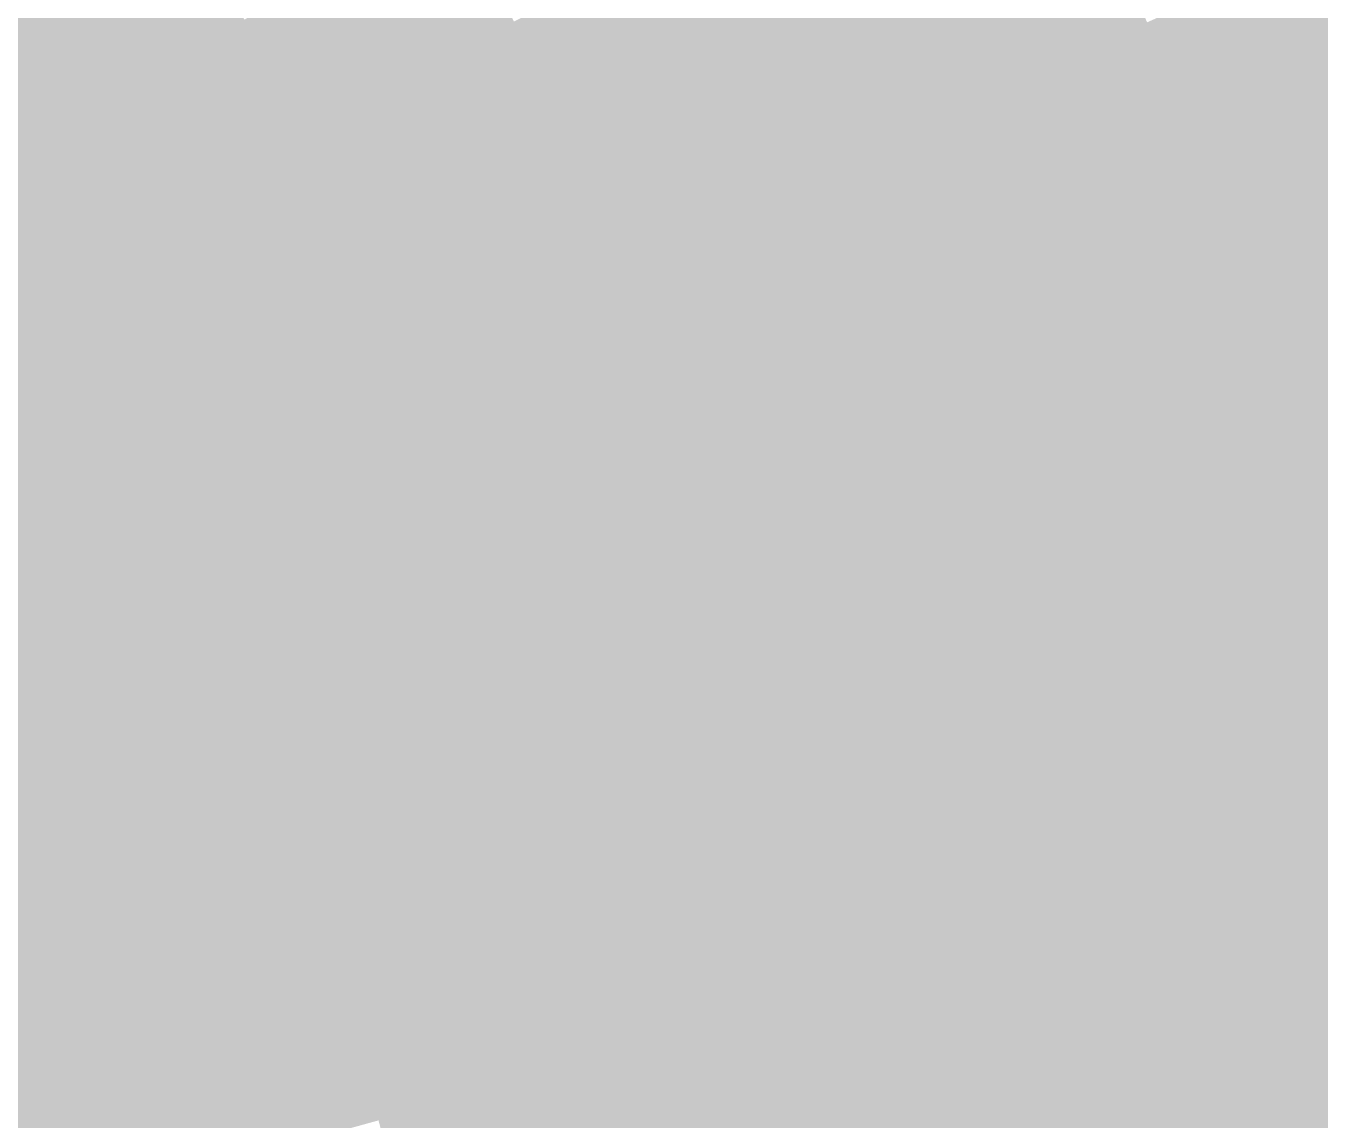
# Model space of a CAD drawing. Header units: inches. Extents: x -266 to 784, y -170 to 213.
# Drawn here: x 88.02 to 115.16, y 26.41 to 49.36 of the extents above; entities that cross this region are included whole.
import ezdxf

# ---------------------------------------------------------------- set-up
doc = ezdxf.new("R2010")
doc.units = ezdxf.units.IN
doc.header["$MEASUREMENT"] = 0

msp = doc.modelspace()

# ---------------------------------------------------------------- linework, layer by layer
at = {"color": 21, "true_color": 0xeaa674}
msp.add_solid([(102.720795, 51.705303), (103.614019, 52.154914), (103.958769, 49.168836), (104.862758, 49.596391)], dxfattribs=at)
at = {"color": 33, "true_color": 0xd09168}
msp.add_solid([(109.382704, 51.734166), (110.286694, 52.161721), (110.61938, 49.034199), (111.53359, 49.43944)], dxfattribs=at)
at = {"color": 31, "true_color": 0xfeb57a}
msp.add_solid([(96.129418, 51.382244), (97.011339, 51.853641), (97.361449, 49.007635), (98.254673, 49.457246)], dxfattribs=at)
at = {"color": 21, "true_color": 0xfea85a}
msp.add_solid([(90.489047, 51.261412), (91.359134, 51.75431), (91.719811, 49.025261), (92.601733, 49.496657)], dxfattribs=at)
at = {"color": 21, "true_color": 0xeea976}
msp.add_solid([(101.82757, 51.255692), (102.720795, 51.705303), (103.054779, 48.741281), (103.958769, 49.168836)], dxfattribs=at)
at = {"color": 33, "true_color": 0xd4946a}
msp.add_solid([(108.478715, 51.306611), (109.382704, 51.734166), (109.705171, 48.628958), (110.61938, 49.034199)], dxfattribs=at)
at = {"color": 31, "true_color": 0xfeb273}
msp.add_solid([(95.247497, 50.910848), (96.129418, 51.382244), (96.468225, 48.558024), (97.361449, 49.007635)], dxfattribs=at)
at = {"color": 33, "true_color": 0xd9976c}
msp.add_solid([(107.574726, 50.879056), (108.478715, 51.306611), (108.790961, 48.223716), (109.705171, 48.628958)], dxfattribs=at)
at = {"color": 21, "true_color": 0xfea453}
msp.add_solid([(89.61896, 50.768514), (90.489047, 51.261412), (90.83789, 48.553864), (91.719811, 49.025261)], dxfattribs=at)
at = {"color": 21, "true_color": 0xf2ac79}
msp.add_solid([(100.934346, 50.80608), (101.82757, 51.255692), (102.15079, 48.313726), (103.054779, 48.741281)], dxfattribs=at)
at = {"color": 23, "true_color": 0xbf835f}
msp.add_solid([(114.276219, 50.655164), (115.190429, 51.060406), (115.484942, 47.835429), (116.408821, 48.218112)], dxfattribs=at)
at = {"color": 21, "true_color": 0xfea14d}
msp.add_solid([(88.748873, 50.275616), (89.61896, 50.768514), (89.955969, 48.082467), (90.83789, 48.553864)], dxfattribs=at)
at = {"color": 21, "true_color": 0xfeae6d}
msp.add_solid([(94.365575, 50.439451), (95.247497, 50.910848), (95.575, 48.108412), (96.468225, 48.558024)], dxfattribs=at)
at = {"color": 21, "true_color": 0xf6af7b}
msp.add_solid([(100.041122, 50.356469), (100.934346, 50.80608), (101.246801, 47.88617), (102.15079, 48.313726)], dxfattribs=at)
at = {"color": 33, "true_color": 0xdd9a6e}
msp.add_solid([(106.670737, 50.451501), (107.574726, 50.879056), (107.876751, 47.818475), (108.790961, 48.223716)], dxfattribs=at)
at = {"color": 23, "true_color": 0xc38661}
msp.add_solid([(113.36201, 50.249923), (114.276219, 50.655164), (114.561062, 47.452746), (115.484942, 47.835429)], dxfattribs=at)
at = {"color": 21, "true_color": 0xfe9d46}
msp.add_solid([(87.878786, 49.782717), (88.748873, 50.275616), (89.074048, 47.61107), (89.955969, 48.082467)], dxfattribs=at)
at = {"color": 21, "true_color": 0xfeab66}
msp.add_solid([(93.483654, 49.968054), (94.365575, 50.439451), (94.681776, 47.658801), (95.575, 48.108412)], dxfattribs=at)
at = {"color": 31, "true_color": 0xfbb27d}
msp.add_solid([(99.147897, 49.906858), (100.041122, 50.356469), (100.342812, 47.458615), (101.246801, 47.88617)], dxfattribs=at)
at = {"color": 33, "true_color": 0xe19d70}
msp.add_solid([(105.766747, 50.023946), (106.670737, 50.451501), (106.962541, 47.413234), (107.876751, 47.818475)], dxfattribs=at)
at = {"color": 23, "true_color": 0xc88963}
msp.add_solid([(112.4478, 49.844682), (113.36201, 50.249923), (113.637182, 47.070062), (114.561062, 47.452746)], dxfattribs=at)
at = {"color": 21, "true_color": 0xfea760}
msp.add_solid([(92.601733, 49.496657), (93.483654, 49.968054), (93.788552, 47.20919), (94.681776, 47.658801)], dxfattribs=at)
at = {"color": 33, "true_color": 0xe5a072}
msp.add_solid([(104.862758, 49.596391), (105.766747, 50.023946), (106.048332, 47.007992), (106.962541, 47.413234)], dxfattribs=at)
at = {"color": 33, "true_color": 0xfe9a40}
msp.add_solid([(87.008699, 49.289819), (87.878786, 49.782717), (88.192126, 47.139674), (89.074048, 47.61107)], dxfattribs=at)
at = {"color": 31, "true_color": 0xffb57f}
msp.add_solid([(98.254673, 49.457246), (99.147897, 49.906858), (99.438822, 47.03106), (100.342812, 47.458615)], dxfattribs=at)
at = {"color": 23, "true_color": 0xcc8c65}
msp.add_solid([(111.53359, 49.43944), (112.4478, 49.844682), (112.713303, 46.687379), (113.637182, 47.070062)], dxfattribs=at)
at = {"color": 21, "true_color": 0xfea45a}
msp.add_solid([(91.719811, 49.025261), (92.601733, 49.496657), (92.895327, 46.759578), (93.788552, 47.20919)], dxfattribs=at)
at = {"color": 31, "true_color": 0xfeb27a}
msp.add_solid([(97.361449, 49.007635), (98.254673, 49.457246), (98.534833, 46.603505), (99.438822, 47.03106)], dxfattribs=at)
at = {"color": 21, "true_color": 0xeaa374}
msp.add_solid([(103.958769, 49.168836), (104.862758, 49.596391), (105.134122, 46.602751), (106.048332, 47.007992)], dxfattribs=at)
at = {"color": 33, "true_color": 0xd08f68}
msp.add_solid([(110.61938, 49.034199), (111.53359, 49.43944), (111.789423, 46.304695), (112.713303, 46.687379)], dxfattribs=at)
at = {"color": 30, "true_color": 0xff973a}
msp.add_solid([(86.138612, 48.796921), (87.008699, 49.289819), (87.310205, 46.668277), (88.192126, 47.139674)], dxfattribs=at)
at = {"color": 21, "true_color": 0xeea676}
msp.add_solid([(103.054779, 48.741281), (103.958769, 49.168836), (104.219912, 46.19751), (105.134122, 46.602751)], dxfattribs=at)
at = {"color": 21, "true_color": 0xfea053}
msp.add_solid([(90.83789, 48.553864), (91.719811, 49.025261), (92.002103, 46.309967), (92.895327, 46.759578)], dxfattribs=at)
at = {"color": 21, "true_color": 0xfeaf73}
msp.add_solid([(96.468225, 48.558024), (97.361449, 49.007635), (97.630844, 46.17595), (98.534833, 46.603505)], dxfattribs=at)
at = {"color": 33, "true_color": 0xd4926a}
msp.add_solid([(109.705171, 48.628958), (110.61938, 49.034199), (110.865544, 45.922012), (111.789423, 46.304695)], dxfattribs=at)
at = {"color": 21, "true_color": 0xf2a979}
msp.add_solid([(102.15079, 48.313726), (103.054779, 48.741281), (103.305702, 45.792268), (104.219912, 46.19751)], dxfattribs=at)
at = {"color": 33, "true_color": 0xd9956c}
msp.add_solid([(108.790961, 48.223716), (109.705171, 48.628958), (109.941664, 45.539328), (110.865544, 45.922012)], dxfattribs=at)
at = {"color": 21, "true_color": 0xfe9d4d}
msp.add_solid([(89.955969, 48.082467), (90.83789, 48.553864), (91.108879, 45.860356), (92.002103, 46.309967)], dxfattribs=at)
at = {"color": 21, "true_color": 0xfeab6d}
msp.add_solid([(95.575, 48.108412), (96.468225, 48.558024), (96.726854, 45.748395), (97.630844, 46.17595)], dxfattribs=at)
at = {"color": 21, "true_color": 0xfe9946}
msp.add_solid([(89.074048, 47.61107), (89.955969, 48.082467), (90.215654, 45.410744), (91.108879, 45.860356)], dxfattribs=at)
at = {"color": 21, "true_color": 0xfea766}
msp.add_solid([(94.681776, 47.658801), (95.575, 48.108412), (95.822865, 45.32084), (96.726854, 45.748395)], dxfattribs=at)
at = {"color": 21, "true_color": 0xf6ac7b}
msp.add_solid([(101.246801, 47.88617), (102.15079, 48.313726), (102.391493, 45.387027), (103.305702, 45.792268)], dxfattribs=at)
at = {"color": 33, "true_color": 0xdd986e}
msp.add_solid([(107.876751, 47.818475), (108.790961, 48.223716), (109.017785, 45.156645), (109.941664, 45.539328)], dxfattribs=at)
at = {"color": 21, "true_color": 0xfbaf7d}
msp.add_solid([(100.342812, 47.458615), (101.246801, 47.88617), (101.477283, 44.981786), (102.391493, 45.387027)], dxfattribs=at)
at = {"color": 33, "true_color": 0xe19a70}
msp.add_solid([(106.962541, 47.413234), (107.876751, 47.818475), (108.093905, 44.773962), (109.017785, 45.156645)], dxfattribs=at)
at = {"color": 23, "true_color": 0xc38461}
msp.add_solid([(114.561062, 47.452746), (115.484942, 47.835429), (115.691107, 44.626985), (116.6241, 44.98688)], dxfattribs=at)
at = {"color": 33, "true_color": 0xfe9640}
msp.add_solid([(88.192126, 47.139674), (89.074048, 47.61107), (89.32243, 44.961133), (90.215654, 45.410744)], dxfattribs=at)
at = {"color": 21, "true_color": 0xfea360}
msp.add_solid([(93.788552, 47.20919), (94.681776, 47.658801), (94.918876, 44.893285), (95.822865, 45.32084)], dxfattribs=at)
at = {"color": 31, "true_color": 0xffb27f}
msp.add_solid([(99.438822, 47.03106), (100.342812, 47.458615), (100.563073, 44.576545), (101.477283, 44.981786)], dxfattribs=at)
at = {"color": 33, "true_color": 0xe59d72}
msp.add_solid([(106.048332, 47.007992), (106.962541, 47.413234), (107.170026, 44.391278), (108.093905, 44.773962)], dxfattribs=at)
at = {"color": 23, "true_color": 0xc88763}
msp.add_solid([(113.637182, 47.070062), (114.561062, 47.452746), (114.758114, 44.267089), (115.691107, 44.626985)], dxfattribs=at)
at = {"color": 30, "true_color": 0xff923a}
msp.add_solid([(87.310205, 46.668277), (88.192126, 47.139674), (88.429206, 44.511522), (89.32243, 44.961133)], dxfattribs=at)
at = {"color": 21, "true_color": 0xfea05a}
msp.add_solid([(92.895327, 46.759578), (93.788552, 47.20919), (94.014886, 44.46573), (94.918876, 44.893285)], dxfattribs=at)
at = {"color": 21, "true_color": 0xfeaf7a}
msp.add_solid([(98.534833, 46.603505), (99.438822, 47.03106), (99.648863, 44.171303), (100.563073, 44.576545)], dxfattribs=at)
at = {"color": 21, "true_color": 0xeaa074}
msp.add_solid([(105.134122, 46.602751), (106.048332, 47.007992), (106.246146, 44.008595), (107.170026, 44.391278)], dxfattribs=at)
at = {"color": 23, "true_color": 0xcc8965}
msp.add_solid([(112.713303, 46.687379), (113.637182, 47.070062), (113.825121, 43.907194), (114.758114, 44.267089)], dxfattribs=at)
at = {"color": 21, "true_color": 0xfe9c53}
msp.add_solid([(92.002103, 46.309967), (92.895327, 46.759578), (93.110897, 44.038175), (94.014886, 44.46573)], dxfattribs=at)
at = {"color": 23, "true_color": 0xd08c68}
msp.add_solid([(111.789423, 46.304695), (112.713303, 46.687379), (112.892129, 43.547299), (113.825121, 43.907194)], dxfattribs=at)
at = {"color": 30, "true_color": 0xff8e33}
msp.add_solid([(86.428284, 46.19688), (87.310205, 46.668277), (87.535982, 44.06191), (88.429206, 44.511522)], dxfattribs=at)
at = {"color": 21, "true_color": 0xfeab73}
msp.add_solid([(97.630844, 46.17595), (98.534833, 46.603505), (98.734654, 43.766062), (99.648863, 44.171303)], dxfattribs=at)
at = {"color": 21, "true_color": 0xeea376}
msp.add_solid([(104.219912, 46.19751), (105.134122, 46.602751), (105.322267, 43.625911), (106.246146, 44.008595)], dxfattribs=at)
at = {"color": 21, "true_color": 0xfe984d}
msp.add_solid([(91.108879, 45.860356), (92.002103, 46.309967), (92.206908, 43.61062), (93.110897, 44.038175)], dxfattribs=at)
at = {"color": 21, "true_color": 0xfea76d}
msp.add_solid([(96.726854, 45.748395), (97.630844, 46.17595), (97.820444, 43.360821), (98.734654, 43.766062)], dxfattribs=at)
at = {"color": 21, "true_color": 0xf2a679}
msp.add_solid([(103.305702, 45.792268), (104.219912, 46.19751), (104.398387, 43.243228), (105.322267, 43.625911)], dxfattribs=at)
at = {"color": 33, "true_color": 0xd48f6a}
msp.add_solid([(110.865544, 45.922012), (111.789423, 46.304695), (111.959136, 43.187404), (112.892129, 43.547299)], dxfattribs=at)
at = {"color": 33, "true_color": 0xd9926c}
msp.add_solid([(109.941664, 45.539328), (110.865544, 45.922012), (111.026143, 42.827509), (111.959136, 43.187404)], dxfattribs=at)
at = {"color": 21, "true_color": 0xfe9546}
msp.add_solid([(90.215654, 45.410744), (91.108879, 45.860356), (91.302919, 43.183064), (92.206908, 43.61062)], dxfattribs=at)
at = {"color": 21, "true_color": 0xfea466}
msp.add_solid([(95.822865, 45.32084), (96.726854, 45.748395), (96.906234, 42.955579), (97.820444, 43.360821)], dxfattribs=at)
at = {"color": 21, "true_color": 0xf6a97b}
msp.add_solid([(102.391493, 45.387027), (103.305702, 45.792268), (103.474508, 42.860544), (104.398387, 43.243228)], dxfattribs=at)
at = {"color": 33, "true_color": 0xfe9140}
msp.add_solid([(89.32243, 44.961133), (90.215654, 45.410744), (90.398929, 42.755509), (91.302919, 43.183064)], dxfattribs=at)
at = {"color": 21, "true_color": 0xfbac7d}
msp.add_solid([(101.477283, 44.981786), (102.391493, 45.387027), (102.550628, 42.477861), (103.474508, 42.860544)], dxfattribs=at)
at = {"color": 33, "true_color": 0xdd956e}
msp.add_solid([(109.017785, 45.156645), (109.941664, 45.539328), (110.09315, 42.467614), (111.026143, 42.827509)], dxfattribs=at)
at = {"color": 21, "true_color": 0xfea060}
msp.add_solid([(94.918876, 44.893285), (95.822865, 45.32084), (95.992024, 42.550338), (96.906234, 42.955579)], dxfattribs=at)
at = {"color": 33, "true_color": 0xe19870}
msp.add_solid([(108.093905, 44.773962), (109.017785, 45.156645), (109.160157, 42.107719), (110.09315, 42.467614)], dxfattribs=at)
at = {"color": 30, "true_color": 0xff8d3a}
msp.add_solid([(88.429206, 44.511522), (89.32243, 44.961133), (89.49494, 42.327954), (90.398929, 42.755509)], dxfattribs=at)
at = {"color": 21, "true_color": 0xfe9c5a}
msp.add_solid([(94.014886, 44.46573), (94.918876, 44.893285), (95.077815, 42.145097), (95.992024, 42.550338)], dxfattribs=at)
at = {"color": 21, "true_color": 0xffaf7f}
msp.add_solid([(100.563073, 44.576545), (101.477283, 44.981786), (101.626749, 42.095178), (102.550628, 42.477861)], dxfattribs=at)
at = {"color": 21, "true_color": 0xfeac7a}
msp.add_solid([(99.648863, 44.171303), (100.563073, 44.576545), (100.702869, 41.712494), (101.626749, 42.095178)], dxfattribs=at)
at = {"color": 33, "true_color": 0xe59b72}
msp.add_solid([(107.170026, 44.391278), (108.093905, 44.773962), (108.227165, 41.747824), (109.160157, 42.107719)], dxfattribs=at)
at = {"color": 23, "true_color": 0xc88463}
msp.add_solid([(114.758114, 44.267089), (115.691107, 44.626985), (115.80992, 41.437452), (116.751464, 41.774342)], dxfattribs=at)
at = {"color": 30, "true_color": 0xff8a33}
msp.add_solid([(87.535982, 44.06191), (88.429206, 44.511522), (88.590951, 41.900399), (89.49494, 42.327954)], dxfattribs=at)
at = {"color": 21, "true_color": 0xfe9853}
msp.add_solid([(93.110897, 44.038175), (94.014886, 44.46573), (94.163605, 41.739855), (95.077815, 42.145097)], dxfattribs=at)
at = {"color": 21, "true_color": 0xea9e74}
msp.add_solid([(106.246146, 44.008595), (107.170026, 44.391278), (107.294172, 41.387929), (108.227165, 41.747824)], dxfattribs=at)
at = {"color": 23, "true_color": 0xcc8765}
msp.add_solid([(113.825121, 43.907194), (114.758114, 44.267089), (114.868376, 41.100562), (115.80992, 41.437452)], dxfattribs=at)
at = {"color": 30, "true_color": 0xff862d}
msp.add_solid([(86.642757, 43.612299), (87.535982, 44.06191), (87.686961, 41.472844), (88.590951, 41.900399)], dxfattribs=at)
at = {"color": 21, "true_color": 0xfe944d}
msp.add_solid([(92.206908, 43.61062), (93.110897, 44.038175), (93.249395, 41.334614), (94.163605, 41.739855)], dxfattribs=at)
at = {"color": 21, "true_color": 0xfea873}
msp.add_solid([(98.734654, 43.766062), (99.648863, 44.171303), (99.77899, 41.329811), (100.702869, 41.712494)], dxfattribs=at)
at = {"color": 21, "true_color": 0xeea076}
msp.add_solid([(105.322267, 43.625911), (106.246146, 44.008595), (106.361179, 41.028034), (107.294172, 41.387929)], dxfattribs=at)
at = {"color": 21, "true_color": 0xfea46d}
msp.add_solid([(97.820444, 43.360821), (98.734654, 43.766062), (98.85511, 40.947127), (99.77899, 41.329811)], dxfattribs=at)
at = {"color": 23, "true_color": 0xd08a68}
msp.add_solid([(112.892129, 43.547299), (113.825121, 43.907194), (113.926832, 40.763672), (114.868376, 41.100562)], dxfattribs=at)
at = {"color": 21, "true_color": 0xfe9046}
msp.add_solid([(91.302919, 43.183064), (92.206908, 43.61062), (92.335185, 40.929373), (93.249395, 41.334614)], dxfattribs=at)
at = {"color": 21, "true_color": 0xf2a379}
msp.add_solid([(104.398387, 43.243228), (105.322267, 43.625911), (105.428186, 40.668139), (106.361179, 41.028034)], dxfattribs=at)
at = {"color": 33, "true_color": 0xd48d6a}
msp.add_solid([(111.959136, 43.187404), (112.892129, 43.547299), (112.985288, 40.426782), (113.926832, 40.763672)], dxfattribs=at)
at = {"color": 23, "true_color": 0xfe8c40}
msp.add_solid([(90.398929, 42.755509), (91.302919, 43.183064), (91.420976, 40.524131), (92.335185, 40.929373)], dxfattribs=at)
at = {"color": 21, "true_color": 0xfea066}
msp.add_solid([(96.906234, 42.955579), (97.820444, 43.360821), (97.93123, 40.564444), (98.85511, 40.947127)], dxfattribs=at)
at = {"color": 21, "true_color": 0xf6a67b}
msp.add_solid([(103.474508, 42.860544), (104.398387, 43.243228), (104.495193, 40.308244), (105.428186, 40.668139)], dxfattribs=at)
at = {"color": 33, "true_color": 0xd98f6c}
msp.add_solid([(111.026143, 42.827509), (111.959136, 43.187404), (112.043744, 40.089893), (112.985288, 40.426782)], dxfattribs=at)
at = {"color": 21, "true_color": 0xfe9c60}
msp.add_solid([(95.992024, 42.550338), (96.906234, 42.955579), (97.007351, 40.18176), (97.93123, 40.564444)], dxfattribs=at)
at = {"color": 30, "true_color": 0xff893a}
msp.add_solid([(89.49494, 42.327954), (90.398929, 42.755509), (90.506766, 40.11889), (91.420976, 40.524131)], dxfattribs=at)
at = {"color": 21, "true_color": 0xfba97d}
msp.add_solid([(102.550628, 42.477861), (103.474508, 42.860544), (103.562201, 39.948349), (104.495193, 40.308244)], dxfattribs=at)
at = {"color": 33, "true_color": 0xdd926e}
msp.add_solid([(110.09315, 42.467614), (111.026143, 42.827509), (111.1022, 39.753003), (112.043744, 40.089893)], dxfattribs=at)
at = {"color": 21, "true_color": 0xfe985a}
msp.add_solid([(95.077815, 42.145097), (95.992024, 42.550338), (96.083471, 39.799077), (97.007351, 40.18176)], dxfattribs=at)
at = {"color": 21, "true_color": 0xffac7f}
msp.add_solid([(101.626749, 42.095178), (102.550628, 42.477861), (102.629208, 39.588454), (103.562201, 39.948349)], dxfattribs=at)
at = {"color": 33, "true_color": 0xe19570}
msp.add_solid([(109.160157, 42.107719), (110.09315, 42.467614), (110.160656, 39.416113), (111.1022, 39.753003)], dxfattribs=at)
at = {"color": 30, "true_color": 0xff8533}
msp.add_solid([(88.590951, 41.900399), (89.49494, 42.327954), (89.592556, 39.713649), (90.506766, 40.11889)], dxfattribs=at)
at = {"color": 21, "true_color": 0xfe9453}
msp.add_solid([(94.163605, 41.739855), (95.077815, 42.145097), (95.159592, 39.416394), (96.083471, 39.799077)], dxfattribs=at)
at = {"color": 21, "true_color": 0xfea97a}
msp.add_solid([(100.702869, 41.712494), (101.626749, 42.095178), (101.696215, 39.228559), (102.629208, 39.588454)], dxfattribs=at)
at = {"color": 33, "true_color": 0xe59872}
msp.add_solid([(108.227165, 41.747824), (109.160157, 42.107719), (109.219112, 39.079223), (110.160656, 39.416113)], dxfattribs=at)
at = {"color": 30, "true_color": 0xff812d}
msp.add_solid([(87.686961, 41.472844), (88.590951, 41.900399), (88.678346, 39.308407), (89.592556, 39.713649)], dxfattribs=at)
at = {"color": 21, "true_color": 0xfe904d}
msp.add_solid([(93.249395, 41.334614), (94.163605, 41.739855), (94.235712, 39.03371), (95.159592, 39.416394)], dxfattribs=at)
at = {"color": 21, "true_color": 0xfea573}
msp.add_solid([(99.77899, 41.329811), (100.702869, 41.712494), (100.763222, 38.868664), (101.696215, 39.228559)], dxfattribs=at)
at = {"color": 21, "true_color": 0xea9b74}
msp.add_solid([(107.294172, 41.387929), (108.227165, 41.747824), (108.277567, 38.742333), (109.219112, 39.079223)], dxfattribs=at)
at = {"color": 30, "true_color": 0xff7d26}
msp.add_solid([(86.782972, 41.045289), (87.686961, 41.472844), (87.764137, 38.903166), (88.678346, 39.308407)], dxfattribs=at)
at = {"color": 11, "true_color": 0xfe8c46}
msp.add_solid([(92.335185, 40.929373), (93.249395, 41.334614), (93.311833, 38.651027), (94.235712, 39.03371)], dxfattribs=at)
at = {"color": 21, "true_color": 0xfea16d}
msp.add_solid([(98.85511, 40.947127), (99.77899, 41.329811), (99.830229, 38.508769), (100.763222, 38.868664)], dxfattribs=at)
at = {"color": 21, "true_color": 0xee9e76}
msp.add_solid([(106.361179, 41.028034), (107.294172, 41.387929), (107.336023, 38.405443), (108.277567, 38.742333)], dxfattribs=at)
at = {"color": 23, "true_color": 0xcc8565}
msp.add_solid([(114.868376, 41.100562), (115.80992, 41.437452), (115.842438, 38.269172), (116.791966, 38.582854)], dxfattribs=at)
at = {"color": 21, "true_color": 0xf2a079}
msp.add_solid([(105.428186, 40.668139), (106.361179, 41.028034), (106.394479, 38.068553), (107.336023, 38.405443)], dxfattribs=at)
at = {"color": 23, "true_color": 0xd08768}
msp.add_solid([(113.926832, 40.763672), (114.868376, 41.100562), (114.89291, 37.955491), (115.842438, 38.269172)], dxfattribs=at)
at = {"color": 23, "true_color": 0xfe8840}
msp.add_solid([(91.420976, 40.524131), (92.335185, 40.929373), (92.387953, 38.268343), (93.311833, 38.651027)], dxfattribs=at)
at = {"color": 21, "true_color": 0xfe9c66}
msp.add_solid([(97.93123, 40.564444), (98.85511, 40.947127), (98.897237, 38.148874), (99.830229, 38.508769)], dxfattribs=at)
at = {"color": 23, "true_color": 0xd48a6a}
msp.add_solid([(112.985288, 40.426782), (113.926832, 40.763672), (113.943382, 37.641809), (114.89291, 37.955491)], dxfattribs=at)
at = {"color": 30, "true_color": 0xff843a}
msp.add_solid([(90.506766, 40.11889), (91.420976, 40.524131), (91.464074, 37.88566), (92.387953, 38.268343)], dxfattribs=at)
at = {"color": 21, "true_color": 0xfe9860}
msp.add_solid([(97.007351, 40.18176), (97.93123, 40.564444), (97.964244, 37.788979), (98.897237, 38.148874)], dxfattribs=at)
at = {"color": 21, "true_color": 0xf6a37b}
msp.add_solid([(104.495193, 40.308244), (105.428186, 40.668139), (105.452935, 37.731664), (106.394479, 38.068553)], dxfattribs=at)
at = {"color": 21, "true_color": 0xfe945a}
msp.add_solid([(96.083471, 39.799077), (97.007351, 40.18176), (97.031251, 37.429084), (97.964244, 37.788979)], dxfattribs=at)
at = {"color": 21, "true_color": 0xfba67d}
msp.add_solid([(103.562201, 39.948349), (104.495193, 40.308244), (104.511391, 37.394774), (105.452935, 37.731664)], dxfattribs=at)
at = {"color": 33, "true_color": 0xd98d6c}
msp.add_solid([(112.043744, 40.089893), (112.985288, 40.426782), (112.993853, 37.328127), (113.943382, 37.641809)], dxfattribs=at)
at = {"color": 30, "true_color": 0xff8033}
msp.add_solid([(89.592556, 39.713649), (90.506766, 40.11889), (90.540194, 37.502976), (91.464074, 37.88566)], dxfattribs=at)
at = {"color": 21, "true_color": 0xffa97f}
msp.add_solid([(102.629208, 39.588454), (103.562201, 39.948349), (103.569847, 37.057884), (104.511391, 37.394774)], dxfattribs=at)
at = {"color": 33, "true_color": 0xdd906e}
msp.add_solid([(111.1022, 39.753003), (112.043744, 40.089893), (112.044325, 37.014445), (112.993853, 37.328127)], dxfattribs=at)
at = {"color": 30, "true_color": 0xff7c2d}
msp.add_solid([(88.678346, 39.308407), (89.592556, 39.713649), (89.616315, 37.120293), (90.540194, 37.502976)], dxfattribs=at)
at = {"color": 21, "true_color": 0xfe9053}
msp.add_solid([(95.159592, 39.416394), (96.083471, 39.799077), (96.098258, 37.069189), (97.031251, 37.429084)], dxfattribs=at)
at = {"color": 33, "true_color": 0xe19370}
msp.add_solid([(110.160656, 39.416113), (111.1022, 39.753003), (111.094797, 36.700764), (112.044325, 37.014445)], dxfattribs=at)
at = {"color": 11, "true_color": 0xfe8c4d}
msp.add_solid([(94.235712, 39.03371), (95.159592, 39.416394), (95.165265, 36.709294), (96.098258, 37.069189)], dxfattribs=at)
at = {"color": 21, "true_color": 0xfea67a}
msp.add_solid([(101.696215, 39.228559), (102.629208, 39.588454), (102.628303, 36.720994), (103.569847, 37.057884)], dxfattribs=at)
at = {"color": 33, "true_color": 0xe59572}
msp.add_solid([(109.219112, 39.079223), (110.160656, 39.416113), (110.145269, 36.387082), (111.094797, 36.700764)], dxfattribs=at)
at = {"color": 30, "true_color": 0xff7826}
msp.add_solid([(87.764137, 38.903166), (88.678346, 39.308407), (88.692435, 36.73761), (89.616315, 37.120293)], dxfattribs=at)
at = {"color": 21, "true_color": 0xfea173}
msp.add_solid([(100.763222, 38.868664), (101.696215, 39.228559), (101.686759, 36.384104), (102.628303, 36.720994)], dxfattribs=at)
at = {"color": 30, "true_color": 0xff7420}
msp.add_solid([(86.849927, 38.497925), (87.764137, 38.903166), (87.768556, 36.354926), (88.692435, 36.73761)], dxfattribs=at)
at = {"color": 11, "true_color": 0xfe8846}
msp.add_solid([(93.311833, 38.651027), (94.235712, 39.03371), (94.232273, 36.349399), (95.165265, 36.709294)], dxfattribs=at)
at = {"color": 21, "true_color": 0xfe9d6d}
msp.add_solid([(99.830229, 38.508769), (100.763222, 38.868664), (100.745215, 36.047214), (101.686759, 36.384104)], dxfattribs=at)
at = {"color": 21, "true_color": 0xea9874}
msp.add_solid([(108.277567, 38.742333), (109.219112, 39.079223), (109.195741, 36.0734), (110.145269, 36.387082)], dxfattribs=at)
at = {"color": 23, "true_color": 0xfe8440}
msp.add_solid([(92.387953, 38.268343), (93.311833, 38.651027), (93.29928, 35.989504), (94.232273, 36.349399)], dxfattribs=at)
at = {"color": 21, "true_color": 0xee9b76}
msp.add_solid([(107.336023, 38.405443), (108.277567, 38.742333), (108.246213, 35.759718), (109.195741, 36.0734)], dxfattribs=at)
at = {"color": 21, "true_color": 0xfe9966}
msp.add_solid([(98.897237, 38.148874), (99.830229, 38.508769), (99.803671, 35.710324), (100.745215, 36.047214)], dxfattribs=at)
at = {"color": 21, "true_color": 0xf29e79}
msp.add_solid([(106.394479, 38.068553), (107.336023, 38.405443), (107.296684, 35.446037), (108.246213, 35.759718)], dxfattribs=at)
at = {"color": 30, "true_color": 0xff7f3a}
msp.add_solid([(91.464074, 37.88566), (92.387953, 38.268343), (92.366287, 35.629609), (93.29928, 35.989504)], dxfattribs=at)
at = {"color": 21, "true_color": 0xfe9560}
msp.add_solid([(97.964244, 37.788979), (98.897237, 38.148874), (98.862127, 35.373435), (99.803671, 35.710324)], dxfattribs=at)
at = {"color": 21, "true_color": 0xf6a07b}
msp.add_solid([(105.452935, 37.731664), (106.394479, 38.068553), (106.347156, 35.132355), (107.296684, 35.446037)], dxfattribs=at)
at = {"color": 23, "true_color": 0xd08568}
msp.add_solid([(114.89291, 37.955491), (115.842438, 38.269172), (115.789781, 35.124446), (116.746721, 35.414731)], dxfattribs=at)
at = {"color": 30, "true_color": 0xff7b33}
msp.add_solid([(90.540194, 37.502976), (91.464074, 37.88566), (91.433294, 35.269714), (92.366287, 35.629609)], dxfattribs=at)
at = {"color": 21, "true_color": 0xfe905a}
msp.add_solid([(97.031251, 37.429084), (97.964244, 37.788979), (97.920583, 35.036545), (98.862127, 35.373435)], dxfattribs=at)
at = {"color": 21, "true_color": 0xfba37d}
msp.add_solid([(104.511391, 37.394774), (105.452935, 37.731664), (105.397628, 34.818673), (106.347156, 35.132355)], dxfattribs=at)
at = {"color": 23, "true_color": 0xd4886a}
msp.add_solid([(113.943382, 37.641809), (114.89291, 37.955491), (114.83284, 34.834161), (115.789781, 35.124446)], dxfattribs=at)
at = {"color": 30, "true_color": 0xff772d}
msp.add_solid([(89.616315, 37.120293), (90.540194, 37.502976), (90.500301, 34.909819), (91.433294, 35.269714)], dxfattribs=at)
at = {"color": 23, "true_color": 0xd98a6c}
msp.add_solid([(112.993853, 37.328127), (113.943382, 37.641809), (113.8759, 34.543877), (114.83284, 34.834161)], dxfattribs=at)
at = {"color": 11, "true_color": 0xfe8c53}
msp.add_solid([(96.098258, 37.069189), (97.031251, 37.429084), (96.979039, 34.699655), (97.920583, 35.036545)], dxfattribs=at)
at = {"color": 21, "true_color": 0xffa67f}
msp.add_solid([(103.569847, 37.057884), (104.511391, 37.394774), (104.4481, 34.504991), (105.397628, 34.818673)], dxfattribs=at)
at = {"color": 33, "true_color": 0xdd8d6e}
msp.add_solid([(112.044325, 37.014445), (112.993853, 37.328127), (112.91896, 34.253592), (113.8759, 34.543877)], dxfattribs=at)
at = {"color": 30, "true_color": 0xff7326}
msp.add_solid([(88.692435, 36.73761), (89.616315, 37.120293), (89.567309, 34.549924), (90.500301, 34.909819)], dxfattribs=at)
at = {"color": 11, "true_color": 0xfe884d}
msp.add_solid([(95.165265, 36.709294), (96.098258, 37.069189), (96.037495, 34.362765), (96.979039, 34.699655)], dxfattribs=at)
at = {"color": 21, "true_color": 0xfea37a}
msp.add_solid([(102.628303, 36.720994), (103.569847, 37.057884), (103.498572, 34.19131), (104.4481, 34.504991)], dxfattribs=at)
at = {"color": 33, "true_color": 0xe19070}
msp.add_solid([(111.094797, 36.700764), (112.044325, 37.014445), (111.962019, 33.963307), (112.91896, 34.253592)], dxfattribs=at)
at = {"color": 30, "true_color": 0xff6f20}
msp.add_solid([(87.768556, 36.354926), (88.692435, 36.73761), (88.634316, 34.190028), (89.567309, 34.549924)], dxfattribs=at)
at = {"color": 11, "true_color": 0xfe8346}
msp.add_solid([(94.232273, 36.349399), (95.165265, 36.709294), (95.095951, 34.025875), (96.037495, 34.362765)], dxfattribs=at)
at = {"color": 21, "true_color": 0xfe9e73}
msp.add_solid([(101.686759, 36.384104), (102.628303, 36.720994), (102.549044, 33.877628), (103.498572, 34.19131)], dxfattribs=at)
at = {"color": 33, "true_color": 0xe59372}
msp.add_solid([(110.145269, 36.387082), (111.094797, 36.700764), (111.005079, 33.673023), (111.962019, 33.963307)], dxfattribs=at)
at = {"color": 21, "true_color": 0xfe9a6d}
msp.add_solid([(100.745215, 36.047214), (101.686759, 36.384104), (101.599515, 33.563946), (102.549044, 33.877628)], dxfattribs=at)
at = {"color": 21, "true_color": 0xea9574}
msp.add_solid([(109.195741, 36.0734), (110.145269, 36.387082), (110.048139, 33.382738), (111.005079, 33.673023)], dxfattribs=at)
at = {"color": 30, "true_color": 0xff6b1a}
msp.add_solid([(86.844676, 35.972243), (87.768556, 36.354926), (87.701323, 33.830133), (88.634316, 34.190028)], dxfattribs=at)
at = {"color": 23, "true_color": 0xfe7f40}
msp.add_solid([(93.29928, 35.989504), (94.232273, 36.349399), (94.154407, 33.688985), (95.095951, 34.025875)], dxfattribs=at)
at = {"color": 30, "true_color": 0xff7b3a}
msp.add_solid([(92.366287, 35.629609), (93.29928, 35.989504), (93.212862, 33.352095), (94.154407, 33.688985)], dxfattribs=at)
at = {"color": 21, "true_color": 0xfe9566}
msp.add_solid([(99.803671, 35.710324), (100.745215, 36.047214), (100.649987, 33.250264), (101.599515, 33.563946)], dxfattribs=at)
at = {"color": 21, "true_color": 0xee9876}
msp.add_solid([(108.246213, 35.759718), (109.195741, 36.0734), (109.091198, 33.092453), (110.048139, 33.382738)], dxfattribs=at)
at = {"color": 30, "true_color": 0xff7633}
msp.add_solid([(91.433294, 35.269714), (92.366287, 35.629609), (92.271318, 33.015206), (93.212862, 33.352095)], dxfattribs=at)
at = {"color": 21, "true_color": 0xfe9160}
msp.add_solid([(98.862127, 35.373435), (99.803671, 35.710324), (99.700459, 32.936583), (100.649987, 33.250264)], dxfattribs=at)
at = {"color": 21, "true_color": 0xf29b79}
msp.add_solid([(107.296684, 35.446037), (108.246213, 35.759718), (108.134258, 32.802169), (109.091198, 33.092453)], dxfattribs=at)
at = {"color": 11, "true_color": 0xfe8c5a}
msp.add_solid([(97.920583, 35.036545), (98.862127, 35.373435), (98.750931, 32.622901), (99.700459, 32.936583)], dxfattribs=at)
at = {"color": 21, "true_color": 0xf69e7b}
msp.add_solid([(106.347156, 35.132355), (107.296684, 35.446037), (107.177318, 32.511884), (108.134258, 32.802169)], dxfattribs=at)
at = {"color": 30, "true_color": 0xff722d}
msp.add_solid([(90.500301, 34.909819), (91.433294, 35.269714), (91.329774, 32.678316), (92.271318, 33.015206)], dxfattribs=at)
at = {"color": 11, "true_color": 0xfe8853}
msp.add_solid([(96.979039, 34.699655), (97.920583, 35.036545), (97.801403, 32.309219), (98.750931, 32.622901)], dxfattribs=at)
at = {"color": 21, "true_color": 0xfba07d}
msp.add_solid([(105.397628, 34.818673), (106.347156, 35.132355), (106.220377, 32.221599), (107.177318, 32.511884)], dxfattribs=at)
at = {"color": 23, "true_color": 0xd4856a}
msp.add_solid([(114.83284, 34.834161), (115.789781, 35.124446), (115.653128, 32.005531), (116.616904, 32.272244)], dxfattribs=at)
at = {"color": 30, "true_color": 0xff6e26}
msp.add_solid([(89.567309, 34.549924), (90.500301, 34.909819), (90.38823, 32.341426), (91.329774, 32.678316)], dxfattribs=at)
at = {"color": 21, "true_color": 0xffa37f}
msp.add_solid([(104.4481, 34.504991), (105.397628, 34.818673), (105.263437, 31.931314), (106.220377, 32.221599)], dxfattribs=at)
at = {"color": 23, "true_color": 0xd9886c}
msp.add_solid([(113.8759, 34.543877), (114.83284, 34.834161), (114.689352, 31.738818), (115.653128, 32.005531)], dxfattribs=at)
at = {"color": 30, "true_color": 0xff6920}
msp.add_solid([(88.634316, 34.190028), (89.567309, 34.549924), (89.446686, 32.004536), (90.38823, 32.341426)], dxfattribs=at)
at = {"color": 11, "true_color": 0xfe834d}
msp.add_solid([(96.037495, 34.362765), (96.979039, 34.699655), (96.851874, 31.995538), (97.801403, 32.309219)], dxfattribs=at)
at = {"color": 21, "true_color": 0xfe9f7a}
msp.add_solid([(103.498572, 34.19131), (104.4481, 34.504991), (104.306497, 31.64103), (105.263437, 31.931314)], dxfattribs=at)
at = {"color": 23, "true_color": 0xdd8b6e}
msp.add_solid([(112.91896, 34.253592), (113.8759, 34.543877), (113.725576, 31.472105), (114.689352, 31.738818)], dxfattribs=at)
at = {"color": 11, "true_color": 0xfe7f46}
msp.add_solid([(95.095951, 34.025875), (96.037495, 34.362765), (95.902346, 31.681856), (96.851874, 31.995538)], dxfattribs=at)
at = {"color": 33, "true_color": 0xe18d70}
msp.add_solid([(111.962019, 33.963307), (112.91896, 34.253592), (112.7618, 31.205393), (113.725576, 31.472105)], dxfattribs=at)
at = {"color": 30, "true_color": 0xff651a}
msp.add_solid([(87.701323, 33.830133), (88.634316, 34.190028), (88.505142, 31.667646), (89.446686, 32.004536)], dxfattribs=at)
at = {"color": 23, "true_color": 0xfe7b40}
msp.add_solid([(94.154407, 33.688985), (95.095951, 34.025875), (94.952818, 31.368174), (95.902346, 31.681856)], dxfattribs=at)
at = {"color": 21, "true_color": 0xfe9b73}
msp.add_solid([(102.549044, 33.877628), (103.498572, 34.19131), (103.349556, 31.350745), (104.306497, 31.64103)], dxfattribs=at)
at = {"color": 33, "true_color": 0xe59072}
msp.add_solid([(111.005079, 33.673023), (111.962019, 33.963307), (111.798024, 30.93868), (112.7618, 31.205393)], dxfattribs=at)
at = {"color": 30, "true_color": 0xff6113}
msp.add_solid([(86.76833, 33.470238), (87.701323, 33.830133), (87.563598, 31.330756), (88.505142, 31.667646)], dxfattribs=at)
at = {"color": 30, "true_color": 0xff763a}
msp.add_solid([(93.212862, 33.352095), (94.154407, 33.688985), (94.00329, 31.054492), (94.952818, 31.368174)], dxfattribs=at)
at = {"color": 21, "true_color": 0xfe966d}
msp.add_solid([(101.599515, 33.563946), (102.549044, 33.877628), (102.392616, 31.06046), (103.349556, 31.350745)], dxfattribs=at)
at = {"color": 21, "true_color": 0xea9374}
msp.add_solid([(110.048139, 33.382738), (111.005079, 33.673023), (110.834248, 30.671967), (111.798024, 30.93868)], dxfattribs=at)
at = {"color": 21, "true_color": 0xfe9266}
msp.add_solid([(100.649987, 33.250264), (101.599515, 33.563946), (101.435676, 30.770176), (102.392616, 31.06046)], dxfattribs=at)
at = {"color": 30, "true_color": 0xff7233}
msp.add_solid([(92.271318, 33.015206), (93.212862, 33.352095), (93.053762, 30.740811), (94.00329, 31.054492)], dxfattribs=at)
at = {"color": 11, "true_color": 0xfe8d60}
msp.add_solid([(99.700459, 32.936583), (100.649987, 33.250264), (100.478735, 30.479891), (101.435676, 30.770176)], dxfattribs=at)
at = {"color": 21, "true_color": 0xee9576}
msp.add_solid([(109.091198, 33.092453), (110.048139, 33.382738), (109.870472, 30.405254), (110.834248, 30.671967)], dxfattribs=at)
at = {"color": 30, "true_color": 0xff6d2d}
msp.add_solid([(91.329774, 32.678316), (92.271318, 33.015206), (92.104234, 30.427129), (93.053762, 30.740811)], dxfattribs=at)
at = {"color": 11, "true_color": 0xfe885a}
msp.add_solid([(98.750931, 32.622901), (99.700459, 32.936583), (99.521795, 30.189606), (100.478735, 30.479891)], dxfattribs=at)
at = {"color": 21, "true_color": 0xf29879}
msp.add_solid([(108.134258, 32.802169), (109.091198, 33.092453), (108.906695, 30.138542), (109.870472, 30.405254)], dxfattribs=at)
at = {"color": 30, "true_color": 0xff6926}
msp.add_solid([(90.38823, 32.341426), (91.329774, 32.678316), (91.154705, 30.113447), (92.104234, 30.427129)], dxfattribs=at)
at = {"color": 11, "true_color": 0xfe8453}
msp.add_solid([(97.801403, 32.309219), (98.750931, 32.622901), (98.564855, 29.899322), (99.521795, 30.189606)], dxfattribs=at)
at = {"color": 21, "true_color": 0xf69b7b}
msp.add_solid([(107.177318, 32.511884), (108.134258, 32.802169), (107.942919, 29.871829), (108.906695, 30.138542)], dxfattribs=at)
at = {"color": 30, "true_color": 0xff6420}
msp.add_solid([(89.446686, 32.004536), (90.38823, 32.341426), (90.205177, 29.799765), (91.154705, 30.113447)], dxfattribs=at)
at = {"color": 11, "true_color": 0xfe7f4d}
msp.add_solid([(96.851874, 31.995538), (97.801403, 32.309219), (97.607914, 29.609037), (98.564855, 29.899322)], dxfattribs=at)
at = {"color": 21, "true_color": 0xfb9d7d}
msp.add_solid([(106.220377, 32.221599), (107.177318, 32.511884), (106.979143, 29.605116), (107.942919, 29.871829)], dxfattribs=at)
at = {"color": 21, "true_color": 0xffa07f}
msp.add_solid([(105.263437, 31.931314), (106.220377, 32.221599), (106.015367, 29.338403), (106.979143, 29.605116)], dxfattribs=at)
at = {"color": 30, "true_color": 0xff601a}
msp.add_solid([(88.505142, 31.667646), (89.446686, 32.004536), (89.255649, 29.486084), (90.205177, 29.799765)], dxfattribs=at)
at = {"color": 11, "true_color": 0xfe7b46}
msp.add_solid([(95.902346, 31.681856), (96.851874, 31.995538), (96.650974, 29.318752), (97.607914, 29.609037)], dxfattribs=at)
at = {"color": 21, "true_color": 0xfe9c7a}
msp.add_solid([(104.306497, 31.64103), (105.263437, 31.931314), (105.051591, 29.071691), (106.015367, 29.338403)], dxfattribs=at)
at = {"color": 23, "true_color": 0xd9856c}
msp.add_solid([(114.689352, 31.738818), (115.653128, 32.005531), (115.433719, 28.914641), (116.40375, 29.157622)], dxfattribs=at)
at = {"color": 20, "true_color": 0xff5b13}
msp.add_solid([(87.563598, 31.330756), (88.505142, 31.667646), (88.306121, 29.172402), (89.255649, 29.486084)], dxfattribs=at)
at = {"color": 23, "true_color": 0xfe7640}
msp.add_solid([(94.952818, 31.368174), (95.902346, 31.681856), (95.694034, 29.028468), (96.650974, 29.318752)], dxfattribs=at)
at = {"color": 21, "true_color": 0xfe9873}
msp.add_solid([(103.349556, 31.350745), (104.306497, 31.64103), (104.087815, 28.804978), (105.051591, 29.071691)], dxfattribs=at)
at = {"color": 23, "true_color": 0xdd886e}
msp.add_solid([(113.725576, 31.472105), (114.689352, 31.738818), (114.463688, 28.671661), (115.433719, 28.914641)], dxfattribs=at)
at = {"color": 20, "true_color": 0xff570d}
msp.add_solid([(86.622054, 30.993867), (87.563598, 31.330756), (87.356593, 28.85872), (88.306121, 29.172402)], dxfattribs=at)
at = {"color": 30, "true_color": 0xff713a}
msp.add_solid([(94.00329, 31.054492), (94.952818, 31.368174), (94.737093, 28.738183), (95.694034, 29.028468)], dxfattribs=at)
at = {"color": 21, "true_color": 0xfe936d}
msp.add_solid([(102.392616, 31.06046), (103.349556, 31.350745), (103.124039, 28.538265), (104.087815, 28.804978)], dxfattribs=at)
at = {"color": 23, "true_color": 0xe18b70}
msp.add_solid([(112.7618, 31.205393), (113.725576, 31.472105), (113.493657, 28.428681), (114.463688, 28.671661)], dxfattribs=at)
at = {"color": 30, "true_color": 0xff6d33}
msp.add_solid([(93.053762, 30.740811), (94.00329, 31.054492), (93.780153, 28.447898), (94.737093, 28.738183)], dxfattribs=at)
at = {"color": 11, "true_color": 0xfe8e66}
msp.add_solid([(101.435676, 30.770176), (102.392616, 31.06046), (102.160263, 28.271552), (103.124039, 28.538265)], dxfattribs=at)
at = {"color": 33, "true_color": 0xe58d72}
msp.add_solid([(111.798024, 30.93868), (112.7618, 31.205393), (112.523625, 28.185701), (113.493657, 28.428681)], dxfattribs=at)
at = {"color": 30, "true_color": 0xff682d}
msp.add_solid([(92.104234, 30.427129), (93.053762, 30.740811), (92.823213, 28.157614), (93.780153, 28.447898)], dxfattribs=at)
at = {"color": 11, "true_color": 0xfe8960}
msp.add_solid([(100.478735, 30.479891), (101.435676, 30.770176), (101.196487, 28.00484), (102.160263, 28.271552)], dxfattribs=at)
at = {"color": 21, "true_color": 0xee9276}
msp.add_solid([(109.870472, 30.405254), (110.834248, 30.671967), (110.583563, 27.699741), (111.553594, 27.942721)], dxfattribs=at)
at = {"color": 21, "true_color": 0xea9074}
msp.add_solid([(110.834248, 30.671967), (111.798024, 30.93868), (111.553594, 27.942721), (112.523625, 28.185701)], dxfattribs=at)
at = {"color": 30, "true_color": 0xff6426}
msp.add_solid([(91.154705, 30.113447), (92.104234, 30.427129), (91.866272, 27.867329), (92.823213, 28.157614)], dxfattribs=at)
at = {"color": 11, "true_color": 0xfe855a}
msp.add_solid([(99.521795, 30.189606), (100.478735, 30.479891), (100.232711, 27.738127), (101.196487, 28.00484)], dxfattribs=at)
at = {"color": 21, "true_color": 0xf29579}
msp.add_solid([(108.906695, 30.138542), (109.870472, 30.405254), (109.613532, 27.45676), (110.583563, 27.699741)], dxfattribs=at)
at = {"color": 11, "true_color": 0xfe8053}
msp.add_solid([(98.564855, 29.899322), (99.521795, 30.189606), (99.268935, 27.471414), (100.232711, 27.738127)], dxfattribs=at)
at = {"color": 21, "true_color": 0xf6987b}
msp.add_solid([(107.942919, 29.871829), (108.906695, 30.138542), (108.6435, 27.21378), (109.613532, 27.45676)], dxfattribs=at)
at = {"color": 20, "true_color": 0xff5f20}
msp.add_solid([(90.205177, 29.799765), (91.154705, 30.113447), (90.909332, 27.577044), (91.866272, 27.867329)], dxfattribs=at)
at = {"color": 11, "true_color": 0xfe7b4d}
msp.add_solid([(97.607914, 29.609037), (98.564855, 29.899322), (98.305159, 27.204701), (99.268935, 27.471414)], dxfattribs=at)
at = {"color": 21, "true_color": 0xfb9a7d}
msp.add_solid([(106.979143, 29.605116), (107.942919, 29.871829), (107.673469, 26.9708), (108.6435, 27.21378)], dxfattribs=at)
at = {"color": 20, "true_color": 0xff5a1a}
msp.add_solid([(89.255649, 29.486084), (90.205177, 29.799765), (89.952392, 27.28676), (90.909332, 27.577044)], dxfattribs=at)
at = {"color": 11, "true_color": 0xfe7646}
msp.add_solid([(96.650974, 29.318752), (97.607914, 29.609037), (97.341383, 26.937989), (98.305159, 27.204701)], dxfattribs=at)
at = {"color": 21, "true_color": 0xff9d7f}
msp.add_solid([(106.015367, 29.338403), (106.979143, 29.605116), (106.703438, 26.72782), (107.673469, 26.9708)], dxfattribs=at)
at = {"color": 20, "true_color": 0xff5613}
msp.add_solid([(88.306121, 29.172402), (89.255649, 29.486084), (88.995451, 26.996475), (89.952392, 27.28676)], dxfattribs=at)
at = {"color": 13, "true_color": 0xfe7240}
msp.add_solid([(95.694034, 29.028468), (96.650974, 29.318752), (96.377607, 26.671276), (97.341383, 26.937989)], dxfattribs=at)
at = {"color": 21, "true_color": 0xfe997a}
msp.add_solid([(105.051591, 29.071691), (106.015367, 29.338403), (105.733407, 26.48484), (106.703438, 26.72782)], dxfattribs=at)
at = {"color": 20, "true_color": 0xff510d}
msp.add_solid([(87.356593, 28.85872), (88.306121, 29.172402), (88.038511, 26.70619), (88.995451, 26.996475)], dxfattribs=at)
at = {"color": 21, "true_color": 0xfe9473}
msp.add_solid([(104.087815, 28.804978), (105.051591, 29.071691), (104.763375, 26.241859), (105.733407, 26.48484)], dxfattribs=at)
at = {"color": 20, "true_color": 0xff4d06}
msp.add_solid([(86.407064, 28.545038), (87.356593, 28.85872), (87.081571, 26.415906), (88.038511, 26.70619)], dxfattribs=at)
at = {"color": 30, "true_color": 0xff6d3a}
msp.add_solid([(94.737093, 28.738183), (95.694034, 29.028468), (95.413831, 26.404563), (96.377607, 26.671276)], dxfattribs=at)
at = {"color": 11, "true_color": 0xfe8f6d}
msp.add_solid([(103.124039, 28.538265), (104.087815, 28.804978), (103.793344, 25.998879), (104.763375, 26.241859)], dxfattribs=at)
at = {"color": 23, "true_color": 0xdd856e}
msp.add_solid([(114.463688, 28.671661), (115.433719, 28.914641), (115.132851, 25.853946), (116.108553, 26.073048)], dxfattribs=at)
at = {"color": 30, "true_color": 0xff6833}
msp.add_solid([(93.780153, 28.447898), (94.737093, 28.738183), (94.450054, 26.13785), (95.413831, 26.404563)], dxfattribs=at)
at = {"color": 11, "true_color": 0xfe8a66}
msp.add_solid([(102.160263, 28.271552), (103.124039, 28.538265), (102.823313, 25.755899), (103.793344, 25.998879)], dxfattribs=at)
at = {"color": 23, "true_color": 0xe18870}
msp.add_solid([(113.493657, 28.428681), (114.463688, 28.671661), (114.157149, 25.634845), (115.132851, 25.853946)], dxfattribs=at)
at = {"color": 30, "true_color": 0xff632d}
msp.add_solid([(92.823213, 28.157614), (93.780153, 28.447898), (93.486278, 25.871137), (94.450054, 26.13785)], dxfattribs=at)
at = {"color": 11, "true_color": 0xfe8660}
msp.add_solid([(101.196487, 28.00484), (102.160263, 28.271552), (101.853282, 25.512919), (102.823313, 25.755899)], dxfattribs=at)
at = {"color": 23, "true_color": 0xe58a72}
msp.add_solid([(112.523625, 28.185701), (113.493657, 28.428681), (113.181447, 25.415744), (114.157149, 25.634845)], dxfattribs=at)
at = {"color": 20, "true_color": 0xff5f26}
msp.add_solid([(91.866272, 27.867329), (92.823213, 28.157614), (92.522502, 25.604425), (93.486278, 25.871137)], dxfattribs=at)
at = {"color": 11, "true_color": 0xfe815a}
msp.add_solid([(100.232711, 27.738127), (101.196487, 28.00484), (100.88325, 25.269939), (101.853282, 25.512919)], dxfattribs=at)
at = {"color": 11, "true_color": 0xea8d74}
msp.add_solid([(111.553594, 27.942721), (112.523625, 28.185701), (112.205745, 25.196643), (113.181447, 25.415744)], dxfattribs=at)
at = {"color": 20, "true_color": 0xff5a20}
msp.add_solid([(90.909332, 27.577044), (91.866272, 27.867329), (91.558726, 25.337712), (92.522502, 25.604425)], dxfattribs=at)
at = {"color": 11, "true_color": 0xfe7c53}
msp.add_solid([(99.268935, 27.471414), (100.232711, 27.738127), (99.913219, 25.026959), (100.88325, 25.269939)], dxfattribs=at)
at = {"color": 21, "true_color": 0xf29279}
msp.add_solid([(109.613532, 27.45676), (110.583563, 27.699741), (110.254341, 24.75844), (111.230043, 24.977541)], dxfattribs=at)
at = {"color": 21, "true_color": 0xee9076}
msp.add_solid([(110.583563, 27.699741), (111.553594, 27.942721), (111.230043, 24.977541), (112.205745, 25.196643)], dxfattribs=at)
at = {"color": 20, "true_color": 0xff551a}
msp.add_solid([(89.952392, 27.28676), (90.909332, 27.577044), (90.59495, 25.070999), (91.558726, 25.337712)], dxfattribs=at)
at = {"color": 11, "true_color": 0xfe774d}
msp.add_solid([(98.305159, 27.204701), (99.268935, 27.471414), (98.943188, 24.783978), (99.913219, 25.026959)], dxfattribs=at)
at = {"color": 21, "true_color": 0xf6957b}
msp.add_solid([(108.6435, 27.21378), (109.613532, 27.45676), (109.278639, 24.539339), (110.254341, 24.75844)], dxfattribs=at)
at = {"color": 20, "true_color": 0xff5013}
msp.add_solid([(88.995451, 26.996475), (89.952392, 27.28676), (89.631174, 24.804286), (90.59495, 25.070999)], dxfattribs=at)
at = {"color": 11, "true_color": 0xfe7246}
msp.add_solid([(97.341383, 26.937989), (98.305159, 27.204701), (97.973157, 24.540998), (98.943188, 24.783978)], dxfattribs=at)
at = {"color": 21, "true_color": 0xfb977d}
msp.add_solid([(107.673469, 26.9708), (108.6435, 27.21378), (108.302936, 24.320238), (109.278639, 24.539339)], dxfattribs=at)
at = {"color": 20, "true_color": 0xff4c0d}
msp.add_solid([(88.038511, 26.70619), (88.995451, 26.996475), (88.667398, 24.537574), (89.631174, 24.804286)], dxfattribs=at)
at = {"color": 13, "true_color": 0xfe6d40}
msp.add_solid([(96.377607, 26.671276), (97.341383, 26.937989), (97.003125, 24.298018), (97.973157, 24.540998)], dxfattribs=at)
at = {"color": 21, "true_color": 0xff9a7f}
msp.add_solid([(106.703438, 26.72782), (107.673469, 26.9708), (107.327234, 24.101136), (108.302936, 24.320238)], dxfattribs=at)
at = {"color": 20, "true_color": 0xff4706}
msp.add_solid([(87.081571, 26.415906), (88.038511, 26.70619), (87.703622, 24.270861), (88.667398, 24.537574)], dxfattribs=at)
at = {"color": 30, "true_color": 0xff683a}
msp.add_solid([(95.413831, 26.404563), (96.377607, 26.671276), (96.033094, 24.055038), (97.003125, 24.298018)], dxfattribs=at)
at = {"color": 21, "true_color": 0xfe967a}
msp.add_solid([(105.733407, 26.48484), (106.703438, 26.72782), (106.351532, 23.882035), (107.327234, 24.101136)], dxfattribs=at)
at = {"color": 21, "true_color": 0xfe9173}
msp.add_solid([(104.763375, 26.241859), (105.733407, 26.48484), (105.37583, 23.662934), (106.351532, 23.882035)], dxfattribs=at)

doc.saveas('drawing.dxf')
